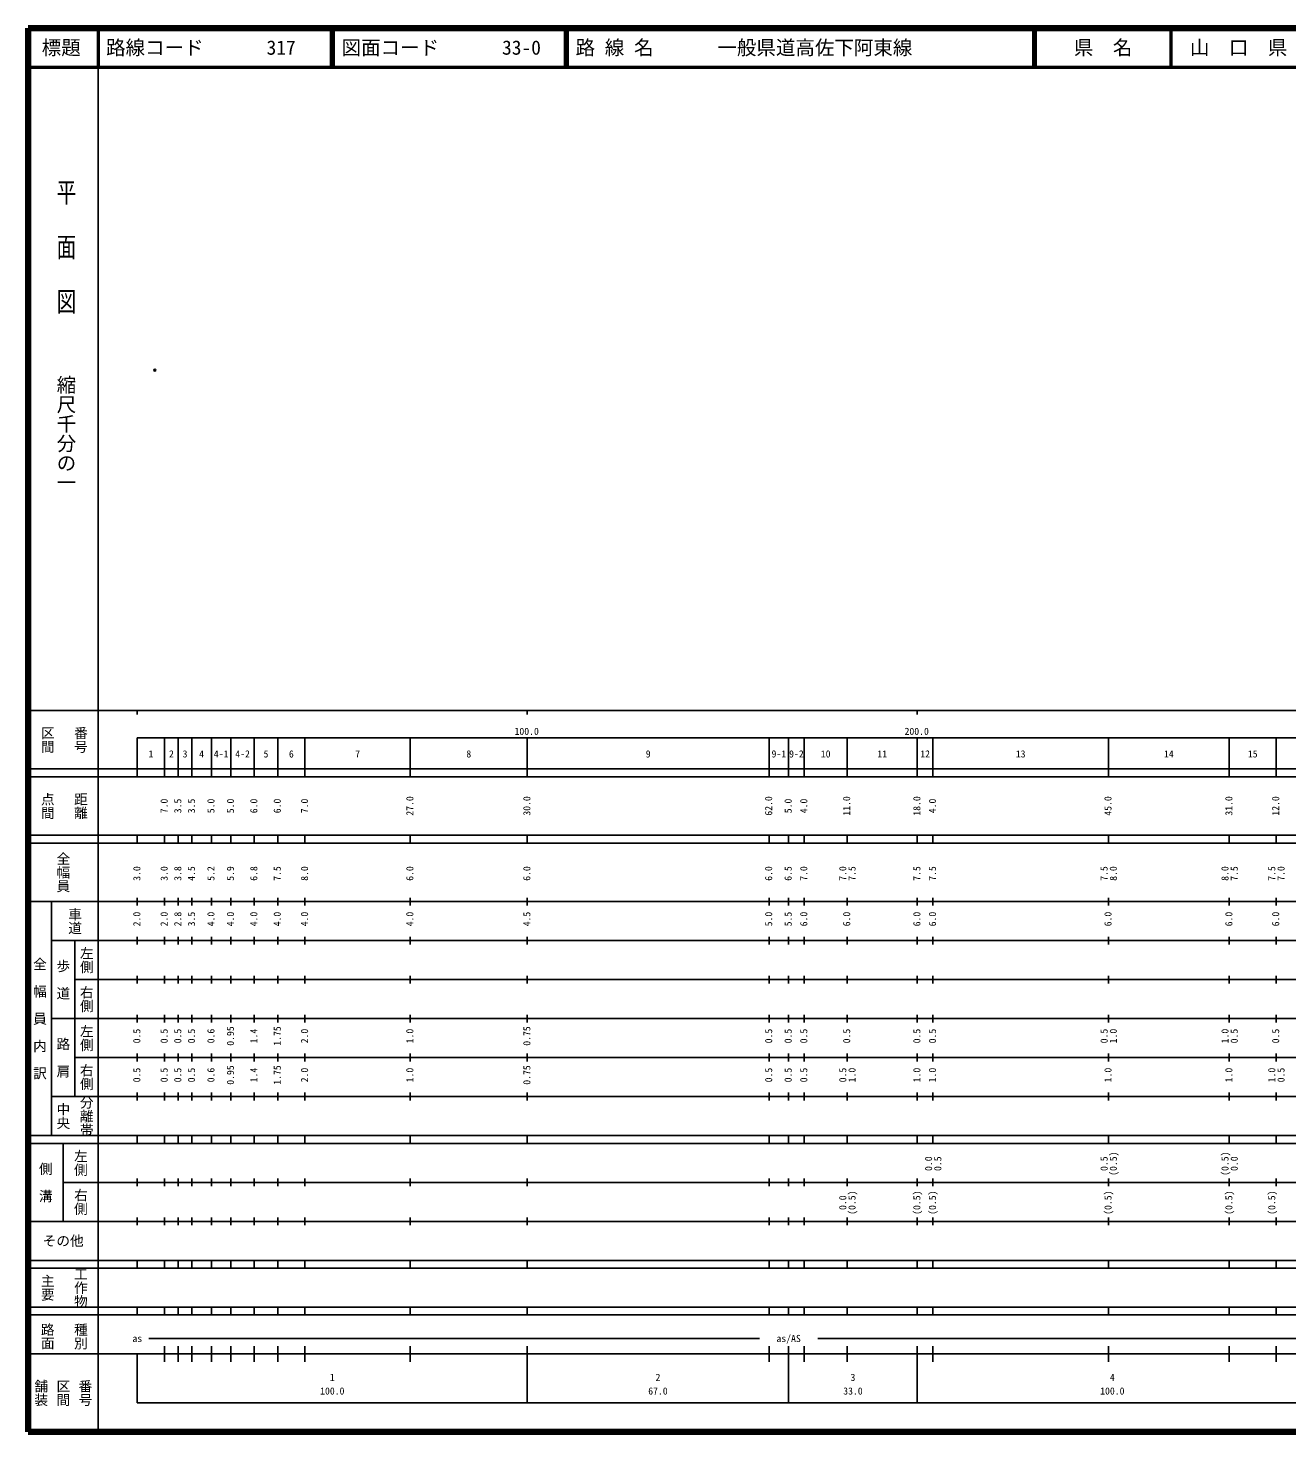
# Model space of a CAD drawing. Units: millimetres on the paper. Extents: x 40 to 680, y 20 to 380.
# Drawn here: x 40 to 362.8, y 20 to 380 of the extents above; entities that cross this region are included whole.
import ezdxf
from ezdxf.enums import TextEntityAlignment as Align

# ---------------------------------------------------------------- set-up
doc = ezdxf.new("R2010")
doc.units = ezdxf.units.MM
doc.header["$PDMODE"] = 32
doc.header["$PDSIZE"] = 0.5
doc.layers.add('M-OTRS', color=6, linetype='Continuous')
doc.layers.add('M-TTL-TXT', color=7, linetype='Continuous')
for name, color, linetype, lineweight in [('M-TTL', 2, 'Continuous', 140), ('M-TTL-BAND', 7, 'Continuous', 25), ('M-TTL-LINE', 7, 'Continuous', 50)]:
    doc.layers.add(name, color=color, linetype=linetype, lineweight=lineweight)
doc.styles.add('@ＭＳ ゴシック', font='')
doc.styles.add('ＭＳ ゴシック', font='')
doc.styles.get('@ＭＳ ゴシック').set_extended_font_data('@MS Gothic')
doc.styles.get('ＭＳ ゴシック').set_extended_font_data('MS Gothic')

msp = doc.modelspace()

# ---------------------------------------------------------------- linework, layer by layer
at = {"layer": 'M-OTRS'}
msp.add_point((72.489, 292.289), dxfattribs=at)
at = {"layer": 'M-TTL'}
for p, q in [((40, 380), (40, 20)), ((680, 380), (40, 380)), ((40, 20), (680, 20))]:
    msp.add_line(p, q, dxfattribs=at)
at = {"layer": 'M-TTL-BAND'}
for p, q in [((58, 370), (58, 20)), ((40, 205), (579, 205)), ((68, 205), (68, 204)), ((168, 205), (168, 204)), ((268, 205), (268, 204)), ((68, 198), (579, 198)), ((68, 198), (68, 188)), ((75, 188), (75, 198)), ((78.5, 188), (78.5, 198)), ((82, 188), (82, 198)), ((87, 188), (87, 198)), ((92, 188), (92, 198)), ((98, 188), (98, 198)), ((104, 188), (104, 198)), ((111, 188), (111, 198)), ((138, 188), (138, 198)), ((168, 188), (168, 198)), ((230, 188), (230, 198)), ((235, 188), (235, 198)), ((239, 188), (239, 198)), ((250, 188), (250, 198)), ((268, 188), (268, 198)), ((272, 188), (272, 198)), ((317, 188), (317, 198)), ((348, 188), (348, 198)), ((360, 188), (360, 198)), ((40, 190), (579, 190)), ((40, 188), (579, 188)), ((40, 173), (579, 173)), ((68, 171), (68, 173)), ((75, 171), (75, 173)), ((78.5, 171), (78.5, 173)), ((82, 171), (82, 173)), ((87, 171), (87, 173)), ((92, 171), (92, 173)), ((98, 171), (98, 173)), ((104, 171), (104, 173)), ((111, 171), (111, 173)), ((138, 171), (138, 173)), ((168, 171), (168, 173)), ((230, 171), (230, 173)), ((235, 171), (235, 173)), ((239, 171), (239, 173)), ((250, 171), (250, 173)), ((268, 171), (268, 173)), ((272, 171), (272, 173)), ((317, 171), (317, 173)), ((348, 171), (348, 173)), ((360, 171), (360, 173)), ((40, 171), (579, 171)), ((40, 156), (579, 156)), ((46, 96), (46, 156)), ((68, 155), (68, 157)), ((75, 155), (75, 157)), ((78.5, 155), (78.5, 157)), ((82, 155), (82, 157)), ((87, 155), (87, 157)), ((92, 155), (92, 157)), ((98, 155), (98, 157)), ((104, 155), (104, 157)), ((111, 155), (111, 157)), ((138, 155), (138, 157)), ((168, 155), (168, 157)), ((230, 155), (230, 157)), ((235, 155), (235, 157)), ((239, 155), (239, 157)), ((250, 155), (250, 157)), ((268, 155), (268, 157)), ((272, 155), (272, 157)), ((317, 155), (317, 157)), ((348, 155), (348, 157)), ((360, 155), (360, 157)), ((46, 146), (579, 146)), ((52, 146), (52, 106)), ((68, 145), (68, 147)), ((75, 145), (75, 147)), ((78.5, 145), (78.5, 147)), ((82, 145), (82, 147)), ((87, 145), (87, 147)), ((92, 145), (92, 147)), ((98, 145), (98, 147)), ((104, 145), (104, 147)), ((111, 145), (111, 147)), ((138, 145), (138, 147)), ((168, 145), (168, 147)), ((230, 145), (230, 147)), ((235, 145), (235, 147)), ((239, 145), (239, 147)), ((250, 145), (250, 147)), ((268, 145), (268, 147)), ((272, 145), (272, 147)), ((317, 145), (317, 147)), ((348, 145), (348, 147)), ((360, 145), (360, 147)), ((68, 135), (68, 137)), ((75, 135), (75, 137)), ((78.5, 135), (78.5, 137)), ((82, 135), (82, 137)), ((87, 135), (87, 137)), ((92, 135), (92, 137)), ((98, 135), (98, 137)), ((104, 135), (104, 137)), ((111, 135), (111, 137)), ((138, 135), (138, 137)), ((168, 135), (168, 137)), ((230, 135), (230, 137)), ((235, 135), (235, 137)), ((239, 135), (239, 137)), ((250, 135), (250, 137)), ((268, 135), (268, 137)), ((272, 135), (272, 137)), ((317, 135), (317, 137)), ((348, 135), (348, 137)), ((360, 135), (360, 137)), ((52, 136), (579, 136)), ((46, 126), (579, 126)), ((68, 125), (68, 127)), ((75, 125), (75, 127)), ((78.5, 125), (78.5, 127)), ((82, 125), (82, 127)), ((87, 125), (87, 127)), ((92, 125), (92, 127)), ((98, 125), (98, 127)), ((104, 125), (104, 127)), ((111, 125), (111, 127)), ((138, 125), (138, 127)), ((168, 125), (168, 127)), ((230, 125), (230, 127)), ((235, 125), (235, 127)), ((239, 125), (239, 127)), ((250, 125), (250, 127)), ((268, 125), (268, 127)), ((272, 125), (272, 127)), ((317, 125), (317, 127)), ((348, 125), (348, 127)), ((360, 125), (360, 127)), ((52, 116), (579, 116)), ((68, 115), (68, 117)), ((75, 115), (75, 117)), ((78.5, 115), (78.5, 117)), ((82, 115), (82, 117)), ((87, 115), (87, 117)), ((92, 115), (92, 117)), ((98, 115), (98, 117)), ((104, 115), (104, 117)), ((111, 115), (111, 117)), ((138, 115), (138, 117)), ((168, 115), (168, 117)), ((230, 115), (230, 117)), ((235, 115), (235, 117)), ((239, 115), (239, 117)), ((250, 115), (250, 117)), ((268, 115), (268, 117)), ((272, 115), (272, 117)), ((317, 115), (317, 117)), ((348, 115), (348, 117)), ((360, 115), (360, 117)), ((46, 106), (579, 106)), ((68, 105), (68, 107)), ((75, 105), (75, 107)), ((78.5, 105), (78.5, 107)), ((82, 105), (82, 107)), ((87, 105), (87, 107)), ((92, 105), (92, 107)), ((98, 105), (98, 107)), ((104, 105), (104, 107)), ((111, 105), (111, 107)), ((138, 105), (138, 107)), ((168, 105), (168, 107)), ((230, 105), (230, 107)), ((235, 105), (235, 107)), ((239, 105), (239, 107)), ((250, 105), (250, 107)), ((268, 105), (268, 107)), ((272, 105), (272, 107)), ((317, 105), (317, 107)), ((348, 105), (348, 107)), ((360, 105), (360, 107)), ((40, 96), (579, 96)), ((40, 94), (579, 94)), ((49, 94), (49, 74)), ((68, 94), (68, 96)), ((75, 94), (75, 96)), ((78.5, 94), (78.5, 96)), ((82, 94), (82, 96)), ((87, 94), (87, 96)), ((92, 94), (92, 96)), ((98, 94), (98, 96)), ((104, 94), (104, 96)), ((111, 94), (111, 96)), ((138, 94), (138, 96)), ((168, 94), (168, 96)), ((230, 94), (230, 96)), ((235, 94), (235, 96)), ((239, 94), (239, 96)), ((250, 94), (250, 96)), ((268, 94), (268, 96)), ((272, 94), (272, 96)), ((317, 94), (317, 96)), ((348, 94), (348, 96)), ((360, 94), (360, 96)), ((49, 84), (579, 84)), ((68, 83), (68, 85)), ((75, 83), (75, 85)), ((78.5, 83), (78.5, 85)), ((82, 83), (82, 85)), ((87, 83), (87, 85)), ((92, 83), (92, 85)), ((98, 83), (98, 85)), ((104, 83), (104, 85)), ((111, 83), (111, 85)), ((138, 83), (138, 85)), ((168, 83), (168, 85)), ((230, 83), (230, 85)), ((235, 83), (235, 85)), ((239, 83), (239, 85)), ((250, 83), (250, 85)), ((268, 83), (268, 85)), ((272, 83), (272, 85)), ((317, 83), (317, 85)), ((348, 83), (348, 85)), ((360, 83), (360, 85)), ((40, 74), (579, 74)), ((68, 73), (68, 75)), ((75, 73), (75, 75)), ((78.5, 73), (78.5, 75)), ((82, 73), (82, 75)), ((87, 73), (87, 75)), ((92, 73), (92, 75)), ((98, 73), (98, 75)), ((104, 73), (104, 75)), ((111, 73), (111, 75)), ((138, 73), (138, 75)), ((168, 73), (168, 75)), ((230, 73), (230, 75)), ((235, 73), (235, 75)), ((239, 73), (239, 75)), ((250, 73), (250, 75)), ((268, 73), (268, 75)), ((272, 73), (272, 75)), ((317, 73), (317, 75)), ((348, 73), (348, 75)), ((360, 73), (360, 75)), ((40, 64), (579, 64)), ((40, 62), (579, 62)), ((68, 62), (68, 64)), ((75, 62), (75, 64)), ((78.5, 62), (78.5, 64)), ((82, 62), (82, 64)), ((87, 62), (87, 64)), ((92, 62), (92, 64)), ((98, 62), (98, 64)), ((104, 62), (104, 64)), ((111, 62), (111, 64)), ((138, 62), (138, 64)), ((168, 62), (168, 64)), ((230, 62), (230, 64)), ((235, 62), (235, 64)), ((239, 62), (239, 64)), ((250, 62), (250, 64)), ((268, 62), (268, 64)), ((272, 62), (272, 64)), ((317, 62), (317, 64)), ((348, 62), (348, 64)), ((360, 62), (360, 64)), ((40, 52), (579, 52)), ((68, 50), (68, 52)), ((75, 50), (75, 52)), ((78.5, 50), (78.5, 52)), ((82, 50), (82, 52)), ((87, 50), (87, 52)), ((92, 50), (92, 52)), ((98, 50), (98, 52)), ((104, 50), (104, 52)), ((111, 50), (111, 52)), ((138, 50), (138, 52)), ((168, 50), (168, 52)), ((230, 50), (230, 52)), ((235, 50), (235, 52)), ((239, 50), (239, 52)), ((250, 50), (250, 52)), ((268, 50), (268, 52)), ((272, 50), (272, 52)), ((317, 50), (317, 52)), ((348, 50), (348, 52)), ((360, 50), (360, 52)), ((40, 50), (579, 50)), ((71, 44), (227.5, 44)), ((242.5, 44), (550, 44)), ((40, 40), (579, 40)), ((68, 40), (68, 27.5)), ((75, 38), (75, 42)), ((78.5, 38), (78.5, 42)), ((82, 38), (82, 42)), ((87, 38), (87, 42)), ((92, 38), (92, 42)), ((98, 38), (98, 42)), ((104, 38), (104, 42)), ((111, 38), (111, 42)), ((138, 38), (138, 42)), ((168, 27.5), (168, 42)), ((230, 38), (230, 42)), ((235, 27.5), (235, 42)), ((239, 38), (239, 42)), ((250, 38), (250, 42)), ((268, 27.5), (268, 42)), ((272, 38), (272, 42)), ((317, 38), (317, 42)), ((348, 38), (348, 42)), ((360, 38), (360, 42)), ((68, 27.5), (579, 27.5))]:
    msp.add_line(p, q, dxfattribs=at)
at = {"layer": 'M-TTL-LINE'}
for p, q in [((58, 380), (58, 370)), ((117.75, 380), (117.75, 370)), ((118.25, 380), (118.25, 370)), ((177.75, 380), (177.75, 370)), ((178.25, 380), (178.25, 370)), ((297.75, 380), (297.75, 370)), ((298.25, 380), (298.25, 370)), ((333, 380), (333, 370)), ((40, 370), (680, 370))]:
    msp.add_line(p, q, dxfattribs=at)

# ---------------------------------------------------------------- texts
at = {"layer": 'M-TTL-BAND', "style": '@ＭＳ ゴシック', "width": 1.4}
msp.add_text('平  面  図', height=3.666, rotation=270, dxfattribs=at).set_placement((49.777, 306.475), align=Align.MIDDLE_RIGHT)
at = {"layer": 'M-TTL-BAND', "style": '@ＭＳ ゴシック'}
msp.add_text('縮尺千分の一', height=3.666, rotation=270, dxfattribs=at).set_placement((49.777, 261.03), align=Align.MIDDLE_RIGHT)
for s, p in [('区間', (45, 197.5)), ('番号', (53.5, 197.5)), ('点間', (45, 180.5)), ('距離', (53.5, 180.5)), ('全幅員', (49, 163.5)), ('車道', (52, 151)), ('左側', (55, 141)), ('全\u3000幅\u3000員\u3000内\u3000訳', (43, 126)), ('歩\u3000道', (49, 136)), ('右側', (55, 131)), ('左側', (55, 121)), ('路\u3000肩', (49, 116)), ('右側', (55, 111)), ('分離帯', (55, 101)), ('中央', (49, 101)), ('左側', (53.5, 89)), ('側\u3000溝', (44.5, 84)), ('右側', (53.5, 79)), ('工作物', (53.5, 57)), ('主要', (45, 57)), ('路面', (45, 44.5)), ('種別', (53.5, 44.5)), ('舗装', (43.333, 30)), ('区間', (49, 30)), ('番号', (54.667, 30))]:
    msp.add_text(s, height=2.566, rotation=270, dxfattribs=at).set_placement(p, align=Align.MIDDLE_CENTER)
at = {"layer": 'M-TTL-BAND', "style": 'ＭＳ ゴシック'}
for s, p in [('100.0', (167.844, 198.195)), ('200.0', (267.844, 198.195)), ('1', (71.5, 192.405)), ('2', (76.75, 192.405)), ('3', (80.25, 192.405)), ('4', (84.5, 192.405)), ('4-1', (89.5, 192.405)), ('4-2', (95, 192.405)), ('5', (101, 192.405)), ('6', (107.5, 192.405)), ('7', (124.5, 192.405)), ('8', (153, 192.405)), ('9', (199, 192.405)), ('9-1', (232.5, 192.405)), ('9-2', (237, 192.405)), ('10', (244.5, 192.405)), ('11', (259, 192.405)), ('12', (270, 192.405)), ('13', (294.5, 192.405)), ('14', (332.5, 192.405)), ('15', (354, 192.405)), ('as', (68, 42.5)), ('as/AS', (235, 42.5)), ('1', (118, 32.523)), ('2', (201.5, 32.523)), ('3', (251.5, 32.523)), ('4', (318, 32.523)), ('100.0', (118, 29.033)), ('67.0', (201.5, 29.033)), ('33.0', (251.5, 29.033)), ('100.0', (318, 29.033))]:
    msp.add_text(s, height=1.833, dxfattribs=at).set_placement(p, align=Align.BOTTOM_CENTER)
for s, p in [('7.0', (76.338, 180.524)), ('3.5', (79.838, 180.524)), ('3.5', (83.338, 180.524)), ('5.0', (88.338, 180.524)), ('5.0', (93.338, 180.524)), ('6.0', (99.338, 180.524)), ('6.0', (105.338, 180.524)), ('7.0', (112.338, 180.524)), ('27.0', (139.338, 180.524)), ('30.0', (169.338, 180.524)), ('62.0', (231.338, 180.524)), ('5.0', (236.338, 180.524)), ('4.0', (240.338, 180.524)), ('11.0', (251.338, 180.524)), ('18.0', (269.338, 180.524)), ('4.0', (273.338, 180.524)), ('45.0', (318.338, 180.524)), ('31.0', (349.338, 180.524)), ('12.0', (361.338, 180.524)), ('3.0', (69.338, 163.198)), ('3.0', (76.338, 163.198)), ('3.8', (79.838, 163.198)), ('4.5', (83.338, 163.198)), ('5.2', (88.338, 163.198)), ('5.9', (93.338, 163.198)), ('6.8', (99.338, 163.198)), ('7.5', (105.338, 163.198)), ('8.0', (112.338, 163.198)), ('6.0', (139.338, 163.198)), ('6.0', (169.338, 163.198)), ('6.0', (231.338, 163.198)), ('6.5', (236.338, 163.198)), ('7.0', (240.338, 163.198)), ('7.0', (250.338, 163.198)), ('7.5', (252.708, 163.198)), ('7.5', (269.338, 163.198)), ('7.5', (273.338, 163.198)), ('7.5', (317.338, 163.198)), ('8.0', (319.708, 163.198)), ('8.0', (348.338, 163.198)), ('7.5', (350.708, 163.198)), ('7.5', (360.338, 163.198)), ('7.0', (362.708, 163.198)), ('2.0', (69.338, 151.524)), ('2.0', (76.338, 151.524)), ('2.8', (79.838, 151.524)), ('3.5', (83.338, 151.524)), ('4.0', (88.338, 151.524)), ('4.0', (93.338, 151.524)), ('4.0', (99.338, 151.524)), ('4.0', (105.338, 151.524)), ('4.0', (112.338, 151.524)), ('4.0', (139.338, 151.524)), ('4.5', (169.338, 151.524)), ('5.0', (231.338, 151.524)), ('5.5', (236.338, 151.524)), ('6.0', (240.338, 151.524)), ('6.0', (251.338, 151.524)), ('6.0', (269.338, 151.524)), ('6.0', (273.338, 151.524)), ('6.0', (318.338, 151.524)), ('6.0', (349.338, 151.524)), ('6.0', (361.338, 151.524)), ('0.5', (69.338, 121.524)), ('0.5', (76.338, 121.524)), ('0.5', (79.838, 121.524)), ('0.5', (83.338, 121.524)), ('0.6', (88.338, 121.524)), ('0.95', (93.338, 121.524)), ('1.4', (99.338, 121.524)), ('1.75', (105.338, 121.524)), ('2.0', (112.338, 121.524)), ('1.0', (139.338, 121.524)), ('0.75', (169.338, 121.524)), ('0.5', (231.338, 121.524)), ('0.5', (236.338, 121.524)), ('0.5', (240.338, 121.524)), ('0.5', (251.338, 121.524)), ('0.5', (269.338, 121.524)), ('0.5', (273.338, 121.524)), ('0.5', (317.338, 121.524)), ('1.0', (319.708, 121.524)), ('1.0', (348.338, 121.524)), ('0.5', (350.708, 121.524)), ('0.5', (361.338, 121.524)), ('0.5', (69.338, 111.524)), ('0.5', (76.338, 111.524)), ('0.5', (79.838, 111.524)), ('0.5', (83.338, 111.524)), ('0.6', (88.338, 111.524)), ('0.95', (93.338, 111.524)), ('1.4', (99.338, 111.524)), ('1.75', (105.338, 111.524)), ('2.0', (112.338, 111.524)), ('1.0', (139.338, 111.524)), ('0.75', (169.338, 111.524)), ('0.5', (231.338, 111.524)), ('0.5', (236.338, 111.524)), ('0.5', (240.338, 111.524)), ('0.5', (250.338, 111.524)), ('1.0', (252.708, 111.524)), ('1.0', (269.338, 111.524)), ('1.0', (273.338, 111.524)), ('1.0', (318.338, 111.524)), ('1.0', (349.338, 111.524)), ('1.0', (360.338, 111.524)), ('0.5', (362.708, 111.524)), ('0.0', (272.338, 88.788)), ('0.5', (274.708, 88.788)), ('0.5', (317.338, 88.788)), ('(0.5)', (319.708, 88.788)), ('(0.5)', (348.338, 88.788)), ('0.0', (350.708, 88.788)), ('0.0', (250.338, 78.788)), ('(0.5)', (252.708, 78.788)), ('(0.5)', (269.338, 78.788)), ('(0.5)', (273.338, 78.788)), ('(0.5)', (318.338, 78.788)), ('(0.5)', (349.338, 78.788)), ('(0.5)', (360.338, 78.788))]:
    msp.add_text(s, height=1.833, rotation=90, dxfattribs=at).set_placement(p, align=Align.BOTTOM_CENTER)
msp.add_text('その他', height=2.566, dxfattribs=at).set_placement((49, 69), align=Align.MIDDLE_CENTER)
at = {"layer": 'M-TTL-TXT', "style": 'ＭＳ ゴシック'}
for s, p in [('標題', (48.5, 375)), ('県\u3000名', (315.625, 375)), ('山\u3000口\u3000県', (350.375, 375))]:
    msp.add_text(s, height=3.666, dxfattribs=at).set_placement(p, align=Align.MIDDLE_CENTER)
for s, p in [('路線コード', (60, 375)), ('317', (101.142, 375)), ('図面コード', (120.38, 375)), ('33-0', (161.521, 375)), ('路 線 名', (180.38, 375)), ('一般県道高佐下阿東線', (216.734, 375))]:
    msp.add_text(s, height=3.666, dxfattribs=at).set_placement(p, align=Align.MIDDLE_LEFT)

doc.saveas('drawing.dxf')
